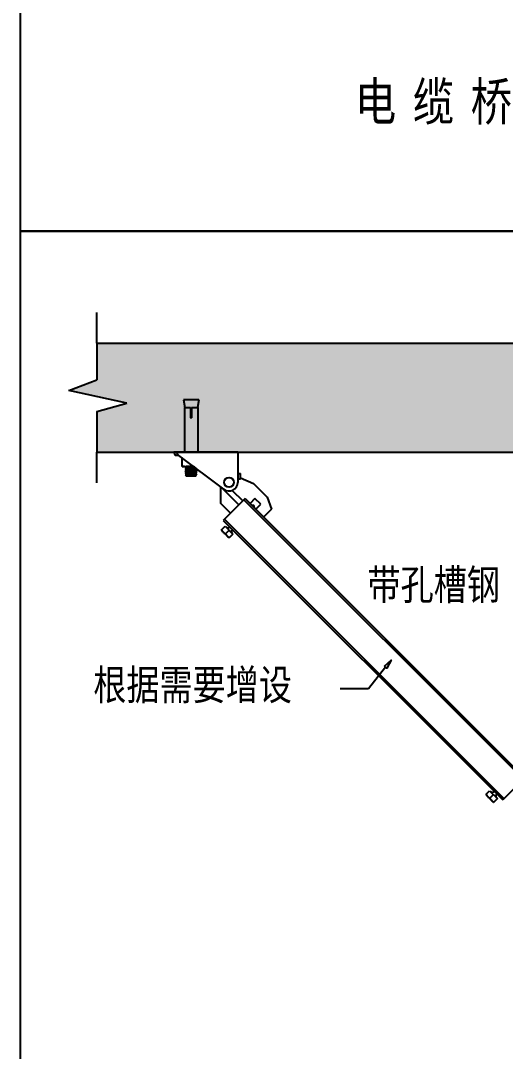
# Model space of a CAD drawing. Extents: x 185245 to 1992634, y -19957 to 755165.
# Drawn here: x 1873717 to 1876912, y 569271 to 576067 of the extents above; entities that cross this region are included whole.
import ezdxf

# ---------------------------------------------------------------- set-up
doc = ezdxf.new("R2010")
doc.units = 0
doc.header["$LTSCALE"] = 1000
doc.header["$MEASUREMENT"] = 0
for name, color, linetype in [('02___PRT_ALL_AXES', 7, 'Continuous'), ('03___PRT_ALL_CURVES', 7, 'Continuous'), ('11122', 7, 'Continuous'), ('TC', 4, 'Continuous')]:
    doc.layers.add(name, color=color, linetype=linetype)
doc.styles.add('_TEL_DIM', font='SIMPLEX', dxfattribs={"width": 0.8, "height": 3.5, "bigfont": 'HZTXT'})
doc.styles.get("Standard").update_dxf_attribs({"font": 'gbenor.shx', "bigfont": 'gbcbig.shx'})

msp = doc.modelspace()

# ---------------------------------------------------------------- hatches: boundary and pattern name
at = {"layer": '11122'}
h = msp.add_hatch(dxfattribs=at)
h.set_pattern_fill('AR-CONC', color=256, scale=50, style=0)
h.set_pattern_definition([(50, (1386512.4, 1213028.83), (358.63009, -31.37607), [37.5, -412.5]), (355, (1386512.4, 1213028.83), (-69.37567, 376.09607), [30, -330]), (100.4514, (1386542.3, 1213026.2), (289.25469, 344.71977), [31.8701, -350.57106]), (46.1842, (1386512.4, 1213128.83), (533.62052, -82.7595), [56.25, -618.75]), (96.6356, (1386556.9, 1213121.93), (467.33135, 487.05894), [47.80514, -525.8565]), (351.1842, (1386512.4, 1213128.83), (467.33097, 487.0593), [45, -495]), (21, (1386562.4, 1213103.83), (298.45353, -201.30945), [37.5, -412.5]), (326, (1386562.4, 1213103.83), (121.65767, 362.57502), [30, -330]), (71.4514, (1386587.28, 1213087.05), (420.11131, 161.26525), [31.8701, -350.57106]), (37.5, (1386512.41, 1213028.83), (6.079928, 166.446927), [0, -326, 0, -335, 0, -331.25]), (7.5, (1386512.41, 1213028.83), (131.53477, 197.205856), [0, -191, 0, -318.5, 0, -126.25]), (327.5, (1386400.91, 1213028.83), (266.911218, -11.277436), [0, -125, 0, -390, 0, -517.5]), (317.5, (1386350.9, 1213028.83), (291.593085, 50.05249), [0, -162.5, 0, -259, 0, -367.5])])
edge = h.paths.add_edge_path()
edge.add_line((1874418, 573544.3), (1874033.7, 573627.6))
edge.add_line((1874033.7, 573627.6), (1874218.8, 573699.2))
edge.add_line((1874218.8, 573491), (1874418, 573544.3))
edge.add_line((1874218.8, 573491), (1874218.8, 573221))
edge.add_line((1874218.8, 573940.1), (1874218.8, 573699.2))
edge.add_line((1874218.8, 573940.1), (1884879.7, 573940.1))
edge.add_line((1874218.8, 573221), (1884879.7, 573221))
edge.add_line((1878315.2, 573517), (1878274.6, 573517))
edge.add_line((1878220.9, 573567), (1878321, 573567))
edge.add_line((1878267.3, 573517), (1878226.7, 573517))
edge.add_line((1878267.3, 573485.1), (1878274.6, 573485.1))
edge.add_line((1878226.7, 573440.2), (1878226.6, 573440.2))
edge.add_line((1878274.6, 573448.7), (1878267.3, 573448.7))
edge.add_line((1878315.3, 573440.2), (1878315.2, 573440.2))
edge.add_line((1878220.9, 573567), (1878229.2, 573517))
edge.add_line((1878321, 573567), (1878312.7, 573517))
edge.add_line((1878315.3, 573448.7), (1878315.3, 573221))
edge.add_line((1878315.2, 573517), (1878315.2, 573448.7))
edge.add_line((1878274.6, 573517), (1878274.6, 573448.7))
edge.add_line((1878267.3, 573517), (1878267.3, 573448.7))
edge.add_line((1878226.7, 573517), (1878226.7, 573448.7))
edge.add_line((1878226.6, 573448.7), (1878226.6, 573221))
edge.add_line((1877737.6, 573567.3), (1877729.2, 573517.2))
edge.add_line((1877737.6, 573567.3), (1877637.3, 573567.3))
edge.add_line((1877691.1, 573517.2), (1877731.7, 573517.2))
edge.add_line((1877643.1, 573517.2), (1877683.8, 573517.2))
edge.add_line((1877691.1, 573485.3), (1877683.8, 573485.3))
edge.add_line((1877731.7, 573448.9), (1877731.9, 573448.9))
edge.add_line((1877683.8, 573448.9), (1877691.1, 573448.9))
edge.add_line((1877643, 573448.9), (1877643.1, 573448.9))
edge.add_line((1877637.3, 573567.3), (1877645.7, 573517.2))
edge.add_line((1877643, 573448.9), (1877643, 573221))
edge.add_line((1877643.1, 573517.2), (1877643.1, 573448.9))
edge.add_line((1877683.8, 573517.2), (1877683.8, 573448.9))
edge.add_line((1877691.1, 573517.2), (1877691.1, 573448.9))
edge.add_line((1877731.7, 573517.2), (1877731.7, 573448.9))
edge.add_line((1877731.9, 573448.9), (1877731.9, 573221))
edge.add_line((1877157.6, 573567.3), (1877165.9, 573517.2))
edge.add_line((1877157.6, 573567.3), (1877257.8, 573567.3))
edge.add_line((1877204, 573517.2), (1877163.4, 573517.2))
edge.add_line((1877252, 573517.2), (1877211.3, 573517.2))
edge.add_line((1877204, 573485.3), (1877211.3, 573485.3))
edge.add_line((1877163.4, 573448.9), (1877163.3, 573448.9))
edge.add_line((1877211.3, 573448.9), (1877204, 573448.9))
edge.add_line((1877252.1, 573448.9), (1877252, 573448.9))
edge.add_line((1877257.8, 573567.3), (1877249.5, 573517.2))
edge.add_line((1877252.1, 573448.9), (1877252.1, 573221))
edge.add_line((1877252, 573517.2), (1877252, 573448.9))
edge.add_line((1877211.3, 573517.2), (1877211.3, 573448.9))
edge.add_line((1877204, 573517.2), (1877204, 573448.9))
edge.add_line((1877163.4, 573517.2), (1877163.4, 573448.9))
edge.add_line((1877163.3, 573448.9), (1877163.3, 573221))
edge.add_line((1880836.2, 573517), (1880876.8, 573517))
edge.add_line((1880930.6, 573567), (1880830.4, 573567))
edge.add_line((1880884.1, 573517), (1880924.7, 573517))
edge.add_line((1880884.1, 573485.1), (1880876.8, 573485.1))
edge.add_line((1880924.7, 573440.2), (1880924.9, 573440.2))
edge.add_line((1880876.8, 573448.7), (1880884.1, 573448.7))
edge.add_line((1880836.1, 573440.2), (1880836.2, 573440.2))
edge.add_line((1880930.6, 573567), (1880922.2, 573517))
edge.add_line((1880830.4, 573567), (1880838.7, 573517))
edge.add_line((1880836.1, 573448.7), (1880836.1, 573221))
edge.add_line((1880836.2, 573517), (1880836.2, 573448.7))
edge.add_line((1880876.8, 573517), (1880876.8, 573448.7))
edge.add_line((1880884.1, 573517), (1880884.1, 573448.7))
edge.add_line((1880924.7, 573517), (1880924.7, 573448.7))
edge.add_line((1880924.9, 573448.7), (1880924.9, 573221))
edge.add_line((1881994.2, 573567.3), (1881985.8, 573517.2))
edge.add_line((1881994.2, 573567.3), (1881893.9, 573567.3))
edge.add_line((1881947.7, 573517.2), (1881988.3, 573517.2))
edge.add_line((1881899.8, 573517.2), (1881940.4, 573517.2))
edge.add_line((1881947.7, 573485.3), (1881940.4, 573485.3))
edge.add_line((1881988.3, 573448.9), (1881988.5, 573448.9))
edge.add_line((1881940.4, 573448.9), (1881947.7, 573448.9))
edge.add_line((1881899.6, 573448.9), (1881899.8, 573448.9))
edge.add_line((1881893.9, 573567.3), (1881902.3, 573517.2))
edge.add_line((1881899.6, 573448.9), (1881899.6, 573221))
edge.add_line((1881899.8, 573517.2), (1881899.8, 573448.9))
edge.add_line((1881940.4, 573517.2), (1881940.4, 573448.9))
edge.add_line((1881947.7, 573517.2), (1881947.7, 573448.9))
edge.add_line((1881988.3, 573517.2), (1881988.3, 573448.9))
edge.add_line((1881988.5, 573448.9), (1881988.5, 573221))
edge.add_line((1881414.2, 573567.3), (1881422.6, 573517.2))
edge.add_line((1881414.2, 573567.3), (1881514.5, 573567.3))
edge.add_line((1881460.7, 573517.2), (1881420, 573517.2))
edge.add_line((1881508.6, 573517.2), (1881468, 573517.2))
edge.add_line((1881460.7, 573485.3), (1881468, 573485.3))
edge.add_line((1881420, 573448.9), (1881419.9, 573448.9))
edge.add_line((1881468, 573448.9), (1881460.7, 573448.9))
edge.add_line((1881508.8, 573448.9), (1881508.6, 573448.9))
edge.add_line((1881514.5, 573567.3), (1881506.1, 573517.2))
edge.add_line((1881508.8, 573448.9), (1881508.8, 573221))
edge.add_line((1881508.6, 573517.2), (1881508.6, 573448.9))
edge.add_line((1881468, 573517.2), (1881468, 573448.9))
edge.add_line((1881460.7, 573517.2), (1881460.7, 573448.9))
edge.add_line((1881420, 573517.2), (1881420, 573448.9))
edge.add_line((1881419.9, 573448.9), (1881419.9, 573221))
edge.add_line((1885078.9, 573533.9), (1884694.6, 573617.3))
edge.add_line((1884694.6, 573617.3), (1884879.7, 573688.9))
edge.add_line((1884879.7, 573480.6), (1885078.9, 573533.9))
edge.add_line((1884879.7, 573480.6), (1884879.7, 573210.7))
edge.add_line((1884879.7, 573929.8), (1884879.7, 573688.9))
edge.add_line((1884260.9, 573566.8), (1884361, 573566.8))
edge.add_line((1884307.3, 573516.8), (1884266.8, 573516.8))
edge.add_line((1884355.2, 573516.8), (1884314.6, 573516.8))
edge.add_line((1884307.3, 573484.9), (1884314.6, 573484.9))
edge.add_line((1884260.9, 573566.8), (1884269.3, 573516.8))
edge.add_line((1884355.2, 573516.8), (1884355.2, 573448.5))
edge.add_line((1884314.6, 573516.8), (1884314.6, 573448.5))
edge.add_line((1884307.3, 573516.8), (1884307.3, 573448.5))
edge.add_line((1884266.8, 573516.8), (1884266.8, 573448.5))
edge.add_line((1884361, 573566.8), (1884352.7, 573516.8))
edge.add_line((1884266.8, 573448.5), (1884266.6, 573448.5))
edge.add_line((1884314.6, 573448.5), (1884307.3, 573448.5))
edge.add_line((1884355.3, 573448.5), (1884355.2, 573448.5))
edge.add_line((1884355.3, 573448.5), (1884355.3, 573221))
edge.add_line((1884266.6, 573448.5), (1884266.6, 573221))

# ---------------------------------------------------------------- linework, layer by layer
at = {"color": 0, "linetype": 'Continuous'}
for p, q in [((1874796.2, 573516.8), (1874796.2, 573448.5)), ((1874796.2, 573516.8), (1874836.8, 573516.8)), ((1874836.8, 573516.8), (1874836.8, 573448.5)), ((1874844.1, 573516.8), (1874844.1, 573448.5)), ((1874844.1, 573516.8), (1874884.7, 573516.8)), ((1874884.7, 573516.8), (1874884.7, 573448.5)), ((1874796.1, 573448.5), (1874796.1, 573221)), ((1874796.1, 573448.5), (1874796.2, 573448.5)), ((1874836.8, 573448.5), (1874844.1, 573448.5)), ((1874884.7, 573448.5), (1874884.8, 573448.5)), ((1874884.8, 573448.5), (1874884.8, 573221)), ((1874727.1, 573221), (1874734.6, 573200.5)), ((1875147.6, 573221), (1874727.1, 573221)), ((1874760.8, 573200.5), (1874734.6, 573200.5)), ((1874745.3, 573221), (1874753.1, 573200.5)), ((1875147.6, 573221), (1875147.6, 573023.1)), ((1874804.1, 573124.6), (1874808, 573126.9)), ((1874804.1, 573124.5), (1874804.1, 573124.6)), ((1874804.1, 573124.5), (1874804.1, 573122.7)), ((1874804.1, 573122.7), (1874804.1, 573122.7)), ((1874808, 573120.4), (1874804.1, 573122.7)), ((1874804.1, 573117.3), (1874808, 573119.6)), ((1874804.1, 573117.3), (1874804.1, 573115.4)), ((1874804.1, 573117.3), (1874804.1, 573117.3)), ((1874804.1, 573117.3), (1874804.1, 573117.3)), ((1874804.1, 573115.4), (1874804.1, 573115.4)), ((1874808, 573113.1), (1874804.1, 573115.4)), ((1874804.1, 573110.1), (1874808, 573112.3)), ((1874804.1, 573110), (1874804.1, 573110.1)), ((1874804.1, 573110), (1874804.1, 573108.2)), ((1874804.1, 573110), (1874804.1, 573110)), ((1874804.1, 573108.1), (1874804.1, 573108.2)), ((1874808, 573105.9), (1874804.1, 573108.1)), ((1874804.1, 573102.8), (1874808, 573105)), ((1874804.1, 573102.7), (1874804.1, 573102.8)), ((1874804.1, 573102.7), (1874804.1, 573100.9)), ((1874804.1, 573102.7), (1874804.1, 573102.7)), ((1874804.1, 573100.8), (1874804.1, 573100.9)), ((1874808, 573098.6), (1874804.1, 573100.8)), ((1874804.1, 573095.5), (1874808, 573097.7)), ((1874804.1, 573095.4), (1874804.1, 573095.5)), ((1874804.1, 573095.4), (1874804.1, 573093.6)), ((1874804.1, 573095.4), (1874804.1, 573095.4)), ((1874804.1, 573093.5), (1874804.1, 573093.6)), ((1874808, 573091.3), (1874804.1, 573093.5)), ((1874804.1, 573088.2), (1874808, 573090.5)), ((1874804.1, 573088.1), (1874804.1, 573088.2)), ((1874804.1, 573088.1), (1874804.1, 573086.3)), ((1874804.1, 573088.1), (1874804.1, 573088.1)), ((1874804.1, 573086.3), (1874804.1, 573086.3)), ((1874808, 573084), (1874804.1, 573086.3)), ((1874804.1, 573080.9), (1874808, 573083.2)), ((1874804.1, 573080.9), (1874804.1, 573079)), ((1874804.1, 573080.9), (1874804.1, 573080.9)), ((1874804.1, 573080.9), (1874804.1, 573080.9)), ((1874804.1, 573079), (1874804.1, 573079)), ((1874808, 573076.7), (1874804.1, 573079)), ((1874804.1, 573073.7), (1874808, 573075.9)), ((1874804.1, 573073.6), (1874804.1, 573073.7)), ((1874804.1, 573071.8), (1874804.1, 573071.7)), ((1874808, 573069.5), (1874804.1, 573071.7)), ((1874808.6, 573066.3), (1874806.9, 573068)), ((1874807, 573068), (1874806.9, 573068)), ((1874807, 573068), (1874808, 573068.6)), ((1874808.1, 573127.7), (1874807.9, 573127.7)), ((1874808, 573126.8), (1874808, 573127.7)), ((1874808, 573119.5), (1874808, 573120.5)), ((1874808.1, 573120.4), (1874808, 573120.4)), ((1874808, 573112.3), (1874808, 573113.2)), ((1874808.1, 573113.1), (1874808, 573113.1)), ((1874808.1, 573105.8), (1874808, 573105.9)), ((1874808, 573105), (1874808, 573105.9)), ((1874808.1, 573098.5), (1874808, 573098.6)), ((1874808, 573097.7), (1874808, 573098.6)), ((1874808.1, 573091.3), (1874808, 573091.3)), ((1874808, 573090.4), (1874808, 573091.3)), ((1874808, 573083.1), (1874808, 573084.1)), ((1874808.1, 573084), (1874808, 573084)), ((1874808.1, 573076.7), (1874808, 573076.7)), ((1874808, 573075.9), (1874808, 573076.7)), ((1874808.1, 573069.4), (1874808, 573069.5)), ((1874808, 573068.6), (1874808, 573069.5)), ((1874808.1, 573120.4), (1874808.1, 573120.4)), ((1874808.2, 573113.1), (1874808.1, 573113.1)), ((1874808.2, 573083.9), (1874808.1, 573084)), ((1874808.1, 573076.7), (1874808.1, 573076.7)), ((1874808.6, 573066.3), (1874872.3, 573066.3)), ((1874814.7, 573070.9), (1874866.2, 573070.9)), ((1874836.1, 573066.9), (1874860.1, 573066.9)), ((1874857.6, 573127.6), (1874854.4, 573127.7)), ((1874872.3, 573066.3), (1874876.3, 573070.3)), ((1874872.9, 573108.7), (1874872.8, 573108.7)), ((1874872.9, 573101.4), (1874872.8, 573101.5)), ((1874872.9, 573086.9), (1874872.8, 573086.9)), ((1874872.9, 573079.6), (1874872.8, 573079.6)), ((1874876.8, 573111.7), (1874872.9, 573109.5)), ((1874872.9, 573109.5), (1874872.9, 573108.6)), ((1874872.9, 573108.7), (1874872.9, 573108.7)), ((1874872.9, 573108.7), (1874876.8, 573106.4)), ((1874876.8, 573104.5), (1874872.9, 573102.2)), ((1874872.9, 573102.3), (1874872.9, 573101.3)), ((1874872.9, 573101.4), (1874872.9, 573101.4)), ((1874872.9, 573101.4), (1874876.8, 573099.1)), ((1874876.8, 573097.2), (1874872.9, 573094.9)), ((1874872.9, 573095), (1874872.9, 573094.1)), ((1874872.9, 573094.1), (1874872.9, 573094.1)), ((1874872.9, 573094.1), (1874876.8, 573091.9)), ((1874876.8, 573089.9), (1874872.9, 573087.7)), ((1874872.9, 573087.7), (1874872.9, 573086.8)), ((1874872.9, 573086.9), (1874872.9, 573086.8)), ((1874872.9, 573086.8), (1874876.8, 573084.6)), ((1874876.8, 573082.6), (1874872.9, 573080.4)), ((1874872.9, 573080.4), (1874872.9, 573079.5)), ((1874872.9, 573079.6), (1874872.9, 573079.5)), ((1874872.9, 573079.5), (1874876.8, 573077.3)), ((1874876.8, 573075.3), (1874872.9, 573073.1)), ((1874872.9, 573073.1), (1874872.9, 573072.2)), ((1874872.9, 573072.3), (1874872.9, 573072.3)), ((1874872.9, 573072.3), (1874876.3, 573070.3)), ((1874876.3, 573070.3), (1874876.3, 573070.3)), ((1874876.8, 573111.7), (1874876.9, 573111.8)), ((1874876.9, 573106.3), (1874876.8, 573106.4)), ((1874876.8, 573104.5), (1874876.9, 573104.5)), ((1874876.9, 573099.1), (1874876.8, 573099.1)), ((1874876.8, 573097.2), (1874876.9, 573097.2)), ((1874876.9, 573091.8), (1874876.8, 573091.9)), ((1874876.8, 573089.9), (1874876.9, 573090)), ((1874876.9, 573084.5), (1874876.8, 573084.6)), ((1874876.8, 573082.6), (1874876.9, 573082.7)), ((1874876.9, 573077.2), (1874876.8, 573077.3)), ((1874876.8, 573075.3), (1874876.9, 573075.4)), ((1874876.9, 573113.1), (1874876.9, 573111.8)), ((1874876.9, 573111.8), (1874876.9, 573111.8)), ((1874876.9, 573106.3), (1874876.9, 573104.5)), ((1874876.9, 573104.5), (1874876.9, 573104.5)), ((1874876.9, 573099.1), (1874876.9, 573097.2)), ((1874876.9, 573097.2), (1874876.9, 573097.3)), ((1874876.9, 573091.8), (1874876.9, 573090)), ((1874876.9, 573090), (1874876.9, 573090)), ((1874876.9, 573084.5), (1874876.9, 573082.7)), ((1874876.9, 573082.7), (1874876.9, 573082.7)), ((1874876.9, 573077.2), (1874876.9, 573075.4)), ((1874876.9, 573075.4), (1874876.9, 573075.4)), ((1875147.6, 573082.2), (1875165.4, 573082.2)), ((1875165.4, 573046.3), (1875165.4, 573082.2)), ((1875147.6, 573046.3), (1875165.4, 573046.3)), ((1875165.4, 573053), (1875251.9, 573016.3))]:
    msp.add_line(p, q, dxfattribs=at)
at = {"color": 7, "linetype": 'Continuous'}
for p, q in [((1875056.5, 572977.7), (1874760.8, 573200.5)), ((1875251.9, 573016.3), (1875342, 572926.2)), ((1875036.1, 572884.6), (1875036.1, 572993)), ((1875048.9, 572981.3), (1875155.2, 572875)), ((1875110.8, 572970.2), (1875180.6, 572900.4)), ((1875100.5, 572820.3), (1875036.1, 572884.6)), ((1875197, 572916.8), (1875052.2, 572772)), ((1875188.9, 572908.8), (1877032.2, 571065.5)), ((1875197, 572916.8), (1877043.2, 571070.6)), ((1875261.3, 572916.8), (1875229.2, 572884.6)), ((1875299.9, 572878.2), (1875261.3, 572916.8)), ((1875267.8, 572846), (1875299.9, 572878.2)), ((1875342, 572926.2), (1875370.7, 572846)), ((1875370.7, 572846), (1875319.2, 572794.6)), ((1875052.2, 572772), (1876895.5, 570928.7)), ((1875060.2, 572780.1), (1876903.5, 570936.8)), ((1875065.1, 572733.4), (1875116.5, 572681.9)), ((1877040.3, 571073.5), (1876895.5, 570928.7)), ((1876808.4, 570990.1), (1876859.8, 570938.6))]:
    msp.add_line(p, q, dxfattribs=at)
at = {"color": 0}
for points in [[(1874218.8, 573940.1), (1874218.8, 574142.4)], [(1874218.8, 573940.1), (1874218.8, 573699.2)], [(1874033.7, 573627.6), (1874218.8, 573699.2)], [(1874418, 573544.3), (1874033.7, 573627.6)], [(1874218.8, 573491), (1874418, 573544.3)], [(1874218.8, 573491), (1874218.8, 573221)], [(1874218.8, 573020.8), (1874218.8, 573221)]]:
    msp.add_lwpolyline(points, dxfattribs=at)
at = {"color": 7, "linetype": 'Continuous'}
msp.add_arc((1875090.7, 573023.1), 56.9, 232.9893, 0, dxfattribs=at)
at = {"color": 0, "linetype": 'Continuous'}
msp.add_arc((1875090.7, 573023.1), 59.2, 217.75213, 225.00124, dxfattribs=at)
for points, knots in [([(1874865.3, 573121.9), (1874862.4, 573122), (1874856.2, 573122.2), (1874846.4, 573122.5), (1874836.2, 573122.9), (1874827.8, 573123.1), (1874821.4, 573123.4), (1874817.2, 573123.5), (1874813.4, 573123.7), (1874810.2, 573123.9), (1874807.7, 573124), (1874806, 573124.2), (1874805, 573124.3), (1874804.5, 573124.4), (1874804.2, 573124.4), (1874804.1, 573124.5), (1874804.1, 573124.5)], [0, 0, 0, 0, 0.141322, 0.304623, 0.476266, 0.641936, 0.718164, 0.787819, 0.849445, 0.901754, 0.943654, 0.974283, 0.985176, 0.993055, 0.997923, 1, 1, 1, 1]), ([(1874867.9, 573119.9), (1874865.2, 573120.1), (1874859.2, 573120.3), (1874849.6, 573120.6), (1874839.2, 573120.9), (1874829, 573121.3), (1874820.9, 573121.6), (1874815.2, 573121.8), (1874811.6, 573122), (1874808.7, 573122.1), (1874806.5, 573122.3), (1874805.1, 573122.5), (1874804.3, 573122.5), (1874804.1, 573122.7)], [0, 0, 0, 0, 0.128161, 0.282558, 0.449765, 0.615242, 0.764597, 0.829085, 0.884847, 0.930673, 0.965573, 0.988812, 1, 1, 1, 1]), ([(1874875.9, 573113.9), (1874874.1, 573114.1), (1874869.3, 573114.4), (1874860.5, 573114.8), (1874849.1, 573115.2), (1874838.6, 573115.5), (1874830, 573115.8), (1874824, 573116), (1874818.5, 573116.2), (1874813.7, 573116.4), (1874810.3, 573116.6), (1874808, 573116.7), (1874806.6, 573116.8), (1874805.6, 573116.9), (1874804.8, 573117), (1874804.4, 573117.1), (1874804.1, 573117.2), (1874804.1, 573117.3)], [0, 0, 0, 0, 0.073815, 0.201898, 0.367708, 0.549733, 0.639457, 0.724387, 0.801743, 0.868996, 0.923959, 0.946257, 0.96485, 0.979587, 0.990367, 0.997127, 1, 1, 1, 1]), ([(1874876.9, 573111.8), (1874876.8, 573111.9), (1874876.5, 573112), (1874876, 573112.1), (1874875.2, 573112.2), (1874874, 573112.3), (1874872.5, 573112.4), (1874869.9, 573112.5), (1874866.1, 573112.7), (1874860.8, 573112.9), (1874854.7, 573113.2), (1874848.2, 573113.4), (1874841.3, 573113.6), (1874834.4, 573113.8), (1874827.7, 573114), (1874821.6, 573114.3), (1874816.1, 573114.5), (1874811.5, 573114.7), (1874808.3, 573114.9), (1874806.3, 573115), (1874805.3, 573115.1), (1874804.6, 573115.2), (1874804.2, 573115.3), (1874804.1, 573115.4)], [0, 0, 0, 0, 0.003126, 0.010599, 0.022538, 0.038861, 0.059436, 0.084071, 0.144605, 0.218244, 0.302282, 0.393624, 0.488903, 0.58461, 0.677217, 0.763313, 0.839726, 0.903646, 0.952726, 0.971121, 0.98519, 0.994822, 1, 1, 1, 1]), ([(1874876.8, 573106.4), (1874876.7, 573106.5), (1874876.3, 573106.5), (1874875.6, 573106.7), (1874874.6, 573106.8), (1874872.7, 573106.9), (1874869.5, 573107.1), (1874864.9, 573107.3), (1874859.4, 573107.5), (1874853.2, 573107.8), (1874846.5, 573108), (1874839.6, 573108.2), (1874832.8, 573108.4), (1874826.2, 573108.6), (1874820.2, 573108.8), (1874814.9, 573109.1), (1874811, 573109.3), (1874808.4, 573109.4), (1874806.9, 573109.5), (1874805.8, 573109.6), (1874804.9, 573109.7), (1874804.4, 573109.8), (1874804.1, 573109.9), (1874804.1, 573110)], [0, 0, 0, 0, 0.005178, 0.014811, 0.028881, 0.047278, 0.096363, 0.160283, 0.236695, 0.322794, 0.415405, 0.51111, 0.606386, 0.697723, 0.78176, 0.855398, 0.915929, 0.940564, 0.961139, 0.977461, 0.9894, 0.996873, 1, 1, 1, 1]), ([(1874876.9, 573104.5), (1874876.8, 573104.6), (1874876.5, 573104.7), (1874876, 573104.8), (1874875.2, 573104.9), (1874874, 573105), (1874872.5, 573105.1), (1874869.9, 573105.3), (1874866.1, 573105.5), (1874860.8, 573105.7), (1874854.7, 573105.9), (1874848.2, 573106.1), (1874841.3, 573106.3), (1874834.4, 573106.5), (1874827.7, 573106.8), (1874821.6, 573107), (1874816.1, 573107.2), (1874811.5, 573107.4), (1874808.3, 573107.6), (1874806.3, 573107.8), (1874805.3, 573107.9), (1874804.6, 573108), (1874804.2, 573108), (1874804.1, 573108.1)], [0, 0, 0, 0, 0.003126, 0.010599, 0.022538, 0.038861, 0.059436, 0.084071, 0.144605, 0.218244, 0.302282, 0.393624, 0.488903, 0.58461, 0.677217, 0.763313, 0.839726, 0.903646, 0.952726, 0.971121, 0.98519, 0.994822, 1, 1, 1, 1]), ([(1874876.8, 573099.1), (1874876.7, 573099.2), (1874876.3, 573099.3), (1874875.6, 573099.4), (1874874.6, 573099.5), (1874872.7, 573099.6), (1874869.5, 573099.8), (1874864.9, 573100), (1874859.4, 573100.3), (1874853.2, 573100.5), (1874846.5, 573100.7), (1874839.6, 573100.9), (1874832.8, 573101.1), (1874826.2, 573101.4), (1874820.2, 573101.6), (1874814.9, 573101.8), (1874811, 573102), (1874808.4, 573102.1), (1874806.9, 573102.2), (1874805.8, 573102.3), (1874804.9, 573102.4), (1874804.4, 573102.6), (1874804.1, 573102.6), (1874804.1, 573102.7)], [0, 0, 0, 0, 0.005177, 0.014809, 0.028877, 0.047271, 0.096349, 0.160265, 0.236676, 0.322771, 0.415375, 0.511078, 0.606358, 0.697705, 0.781748, 0.855387, 0.915922, 0.94056, 0.961137, 0.977461, 0.989401, 0.996874, 1, 1, 1, 1]), ([(1874831, 573099.4), (1874827.6, 573099.5), (1874822.6, 573099.7), (1874816.3, 573099.9), (1874812.4, 573100.1), (1874809.2, 573100.3), (1874806.8, 573100.4), (1874805.2, 573100.6), (1874804.3, 573100.7), (1874804.1, 573100.8)], [0, 0, 0, 0, 0.385057, 0.552883, 0.698628, 0.818729, 0.910275, 0.971094, 1, 1, 1, 1]), ([(1874831, 573093.9), (1874829.2, 573094), (1874825.6, 573094.1), (1874820.5, 573094.3), (1874815.9, 573094.5), (1874811.9, 573094.6), (1874809.1, 573094.8), (1874807.2, 573094.9), (1874806.1, 573095), (1874805.3, 573095.1), (1874804.7, 573095.2), (1874804.3, 573095.3), (1874804.1, 573095.4), (1874804.1, 573095.4)], [0, 0, 0, 0, 0.205786, 0.397024, 0.568602, 0.716064, 0.835524, 0.883754, 0.923882, 0.95566, 0.978916, 0.993574, 1, 1, 1, 1]), ([(1874876.9, 573090), (1874876.8, 573090.1), (1874876.5, 573090.1), (1874876, 573090.2), (1874875.2, 573090.3), (1874874, 573090.4), (1874872.5, 573090.5), (1874869.9, 573090.7), (1874866.1, 573090.9), (1874860.8, 573091.1), (1874854.7, 573091.3), (1874848.2, 573091.5), (1874841.3, 573091.8), (1874834.4, 573092), (1874827.7, 573092.2), (1874821.6, 573092.4), (1874816.1, 573092.6), (1874811.5, 573092.8), (1874808.3, 573093), (1874806.3, 573093.2), (1874805.3, 573093.3), (1874804.6, 573093.4), (1874804.2, 573093.5), (1874804.1, 573093.5)], [0, 0, 0, 0, 0.003126, 0.010599, 0.022538, 0.038861, 0.059436, 0.084071, 0.144605, 0.218244, 0.302282, 0.393624, 0.488903, 0.58461, 0.677217, 0.763313, 0.839726, 0.903646, 0.952726, 0.971121, 0.98519, 0.994822, 1, 1, 1, 1]), ([(1874876.8, 573084.6), (1874876.7, 573084.6), (1874876.3, 573084.7), (1874875.6, 573084.8), (1874874.6, 573084.9), (1874872.7, 573085.1), (1874869.5, 573085.3), (1874864.9, 573085.5), (1874859.4, 573085.7), (1874853.2, 573085.9), (1874846.5, 573086.1), (1874839.6, 573086.4), (1874832.8, 573086.6), (1874826.2, 573086.8), (1874820.2, 573087), (1874814.9, 573087.2), (1874811, 573087.4), (1874808.4, 573087.6), (1874806.9, 573087.7), (1874805.8, 573087.8), (1874804.9, 573087.9), (1874804.4, 573088), (1874804.1, 573088.1), (1874804.1, 573088.1)], [0, 0, 0, 0, 0.005177, 0.014809, 0.028877, 0.047271, 0.096349, 0.160265, 0.236675, 0.322771, 0.415375, 0.511077, 0.606357, 0.697705, 0.781748, 0.855387, 0.915922, 0.94056, 0.961137, 0.977461, 0.989401, 0.996874, 1, 1, 1, 1]), ([(1874876.9, 573082.7), (1874876.8, 573082.8), (1874876.5, 573082.8), (1874876, 573082.9), (1874875.2, 573083), (1874874, 573083.2), (1874872.5, 573083.3), (1874869.9, 573083.4), (1874866.1, 573083.6), (1874860.8, 573083.8), (1874854.7, 573084), (1874848.2, 573084.3), (1874841.3, 573084.5), (1874834.4, 573084.7), (1874827.7, 573084.9), (1874821.6, 573085.1), (1874816.1, 573085.4), (1874811.5, 573085.6), (1874808.3, 573085.8), (1874806.3, 573085.9), (1874805.3, 573086), (1874804.6, 573086.1), (1874804.2, 573086.2), (1874804.1, 573086.3)], [0, 0, 0, 0, 0.003126, 0.010599, 0.022538, 0.038861, 0.059436, 0.084071, 0.144605, 0.218244, 0.302282, 0.393624, 0.488903, 0.58461, 0.677217, 0.763313, 0.839726, 0.903646, 0.952726, 0.971121, 0.98519, 0.994822, 1, 1, 1, 1]), ([(1874876.8, 573077.3), (1874876.7, 573077.4), (1874876.3, 573077.4), (1874875.6, 573077.5), (1874874.6, 573077.6), (1874872.7, 573077.8), (1874869.5, 573078), (1874864.9, 573078.2), (1874859.4, 573078.4), (1874853.2, 573078.6), (1874846.5, 573078.9), (1874839.6, 573079.1), (1874832.8, 573079.3), (1874826.2, 573079.5), (1874820.2, 573079.7), (1874814.9, 573079.9), (1874811, 573080.1), (1874808.4, 573080.3), (1874806.9, 573080.4), (1874805.8, 573080.5), (1874804.9, 573080.6), (1874804.4, 573080.7), (1874804.1, 573080.8), (1874804.1, 573080.9)], [0, 0, 0, 0, 0.005178, 0.014811, 0.028881, 0.047278, 0.096362, 0.160282, 0.236694, 0.322794, 0.415406, 0.511111, 0.606386, 0.697724, 0.781761, 0.855399, 0.91593, 0.940565, 0.961139, 0.977461, 0.9894, 0.996873, 1, 1, 1, 1]), ([(1874876.9, 573075.4), (1874876.8, 573075.5), (1874876.5, 573075.6), (1874876, 573075.7), (1874875.2, 573075.8), (1874874, 573075.9), (1874872.5, 573076), (1874869.9, 573076.1), (1874866.1, 573076.3), (1874860.8, 573076.5), (1874854.7, 573076.8), (1874848.2, 573077), (1874841.3, 573077.2), (1874834.4, 573077.4), (1874827.7, 573077.6), (1874821.6, 573077.9), (1874816.1, 573078.1), (1874811.5, 573078.3), (1874808.3, 573078.5), (1874806.3, 573078.6), (1874805.3, 573078.7), (1874804.6, 573078.8), (1874804.2, 573078.9), (1874804.1, 573079)], [0, 0, 0, 0, 0.003126, 0.010599, 0.022538, 0.038861, 0.059436, 0.084071, 0.144605, 0.218244, 0.302282, 0.393624, 0.488903, 0.58461, 0.677217, 0.763313, 0.839726, 0.903646, 0.952726, 0.971121, 0.98519, 0.994822, 1, 1, 1, 1]), ([(1874866.2, 573070.9), (1874863.3, 573071), (1874857.1, 573071.2), (1874847.3, 573071.6), (1874837, 573071.9), (1874828.4, 573072.2), (1874821.9, 573072.4), (1874817.5, 573072.6), (1874813.7, 573072.7), (1874810.4, 573072.9), (1874807.8, 573073.1), (1874806, 573073.2), (1874805, 573073.3), (1874804.5, 573073.4), (1874804.2, 573073.5), (1874804.1, 573073.5), (1874804.1, 573073.6)], [0, 0, 0, 0, 0.137997, 0.299679, 0.47117, 0.637715, 0.714605, 0.784992, 0.847356, 0.900349, 0.942837, 0.973918, 0.984971, 0.992969, 0.997906, 1, 1, 1, 1]), ([(1874804.1, 573071.7), (1874804.2, 573071.6), (1874804.5, 573071.6), (1874805.2, 573071.5), (1874806.1, 573071.4), (1874807.9, 573071.2), (1874810.8, 573071), (1874813.3, 573070.9), (1874814.7, 573070.9)], [0, 0, 0, 0, 0.032891, 0.093222, 0.18095, 0.295435, 0.60103, 1, 1, 1, 1]), ([(1874806.9, 573068), (1874807, 573067.9), (1874807.2, 573067.9), (1874807.7, 573067.8), (1874808.4, 573067.8), (1874809.4, 573067.7), (1874810.6, 573067.6), (1874812.6, 573067.5), (1874815.8, 573067.4), (1874820.1, 573067.3), (1874825, 573067.2), (1874830.4, 573067), (1874834.2, 573067), (1874836.1, 573066.9)], [0, 0, 0, 0, 0.007066, 0.022851, 0.047406, 0.080577, 0.122131, 0.171766, 0.29368, 0.442549, 0.613647, 0.801528, 1, 1, 1, 1]), ([(1874862.2, 573124.2), (1874859.6, 573124.3), (1874854.1, 573124.5), (1874845.4, 573124.8), (1874836.4, 573125.1), (1874828.9, 573125.4), (1874823.3, 573125.6), (1874819.5, 573125.8), (1874816.2, 573126), (1874813.4, 573126.1), (1874811.2, 573126.3), (1874809.7, 573126.4), (1874808.8, 573126.6), (1874808.4, 573126.6), (1874808.1, 573126.7), (1874808, 573126.8), (1874808, 573126.8)], [0, 0, 0, 0, 0.142688, 0.306603, 0.478257, 0.643515, 0.719446, 0.78878, 0.850087, 0.902108, 0.943767, 0.974229, 0.985073, 0.992932, 0.997817, 1, 1, 1, 1]), ([(1874872.6, 573116.1), (1874872.1, 573116.2), (1874870.7, 573116.3), (1874868.2, 573116.5), (1874864.8, 573116.7), (1874858.6, 573117.1), (1874849.6, 573117.4), (1874840, 573117.7), (1874832.2, 573118), (1874826.5, 573118.2), (1874821.4, 573118.4), (1874816.9, 573118.7), (1874813.7, 573118.8), (1874811.6, 573119), (1874810.3, 573119.1), (1874809.4, 573119.2), (1874808.6, 573119.3), (1874808.3, 573119.4), (1874808, 573119.5), (1874808, 573119.5)], [0, 0, 0, 0, 0.022796, 0.061997, 0.116305, 0.183849, 0.348888, 0.534354, 0.626759, 0.714641, 0.794938, 0.86486, 0.921979, 0.945104, 0.964325, 0.97949, 0.990477, 0.997241, 1, 1, 1, 1]), ([(1874872.8, 573108.7), (1874872.5, 573108.9), (1874871.3, 573109), (1874869.2, 573109.2), (1874865.9, 573109.4), (1874861.7, 573109.6), (1874856.8, 573109.8), (1874851.2, 573110.1), (1874845.3, 573110.3), (1874839.2, 573110.5), (1874833.1, 573110.7), (1874827.3, 573110.9), (1874822, 573111.1), (1874817.3, 573111.4), (1874814, 573111.5), (1874811.7, 573111.7), (1874810.4, 573111.8), (1874809.4, 573111.9), (1874808.7, 573112), (1874808.3, 573112.1), (1874808, 573112.2), (1874808, 573112.3)], [0, 0, 0, 0, 0.017078, 0.05154, 0.102255, 0.167406, 0.244629, 0.331116, 0.423717, 0.519059, 0.613667, 0.704094, 0.787045, 0.8595, 0.918826, 0.942874, 0.962879, 0.978668, 0.990109, 0.997152, 1, 1, 1, 1]), ([(1874872.8, 573101.5), (1874872.4, 573101.6), (1874871.2, 573101.7), (1874869, 573101.9), (1874865.7, 573102.1), (1874861.5, 573102.4), (1874856.5, 573102.6), (1874851, 573102.8), (1874845, 573103), (1874838.9, 573103.2), (1874832.9, 573103.4), (1874827.1, 573103.7), (1874821.9, 573103.9), (1874817.3, 573104.1), (1874813.9, 573104.3), (1874811.7, 573104.4), (1874810.4, 573104.5), (1874809.4, 573104.6), (1874808.7, 573104.7), (1874808.3, 573104.8), (1874808, 573104.9), (1874808, 573105)], [0, 0, 0, 0, 0.018292, 0.053767, 0.105252, 0.170919, 0.248407, 0.334924, 0.427348, 0.522343, 0.61648, 0.70636, 0.788741, 0.860653, 0.919505, 0.943352, 0.963192, 0.978843, 0.99019, 0.997168, 1, 1, 1, 1]), ([(1874832.1, 573096.2), (1874830.4, 573096.2), (1874827.2, 573096.4), (1874822.6, 573096.6), (1874818.5, 573096.7), (1874814.9, 573096.9), (1874812.1, 573097.1), (1874810.2, 573097.3), (1874809, 573097.4), (1874808.5, 573097.5), (1874808.2, 573097.6), (1874808, 573097.7), (1874808, 573097.7)], [0, 0, 0, 0, 0.206919, 0.39913, 0.571332, 0.719058, 0.838342, 0.926054, 0.957353, 0.980013, 0.994032, 1, 1, 1, 1]), ([(1874872.8, 573086.9), (1874872.5, 573087), (1874871.3, 573087.1), (1874869.1, 573087.4), (1874865.9, 573087.6), (1874861.7, 573087.8), (1874856.7, 573088), (1874851.2, 573088.2), (1874845.3, 573088.4), (1874839.1, 573088.7), (1874833.1, 573088.9), (1874827.3, 573089.1), (1874822, 573089.3), (1874817.3, 573089.5), (1874814, 573089.7), (1874811.7, 573089.9), (1874810.4, 573090), (1874809.4, 573090.1), (1874808.7, 573090.2), (1874808.3, 573090.3), (1874808, 573090.4), (1874808, 573090.4)], [0, 0, 0, 0, 0.017226, 0.051811, 0.102621, 0.167835, 0.245091, 0.331582, 0.424161, 0.519461, 0.614011, 0.704371, 0.787253, 0.859642, 0.918909, 0.942933, 0.962918, 0.97869, 0.990119, 0.997154, 1, 1, 1, 1]), ([(1874872.8, 573079.6), (1874872.4, 573079.8), (1874871.2, 573079.9), (1874868.9, 573080.1), (1874865.6, 573080.3), (1874861.4, 573080.5), (1874856.4, 573080.7), (1874850.9, 573080.9), (1874845, 573081.2), (1874838.9, 573081.4), (1874832.9, 573081.6), (1874827.1, 573081.8), (1874821.8, 573082), (1874817.2, 573082.2), (1874813.9, 573082.4), (1874811.7, 573082.6), (1874810.4, 573082.7), (1874809.4, 573082.8), (1874808.7, 573082.9), (1874808.3, 573083), (1874808, 573083.1), (1874808, 573083.1)], [0, 0, 0, 0, 0.018599, 0.054329, 0.106009, 0.171805, 0.249359, 0.335883, 0.428262, 0.523169, 0.617187, 0.70693, 0.789168, 0.860942, 0.919675, 0.943473, 0.96327, 0.978887, 0.99021, 0.997173, 1, 1, 1, 1]), ([(1874872.7, 573072.4), (1874872.2, 573072.5), (1874871, 573072.6), (1874868.6, 573072.8), (1874865.2, 573073), (1874860.9, 573073.3), (1874855.9, 573073.5), (1874848.4, 573073.8), (1874840.5, 573074), (1874832.5, 573074.3), (1874826.8, 573074.5), (1874821.6, 573074.8), (1874817.1, 573075), (1874813.8, 573075.2), (1874811.6, 573075.3), (1874810.4, 573075.4), (1874809.4, 573075.5), (1874808.6, 573075.6), (1874808.3, 573075.7), (1874808, 573075.8), (1874808, 573075.9)], [0, 0, 0, 0, 0.020754, 0.058272, 0.111307, 0.178007, 0.25602, 0.342587, 0.528939, 0.622127, 0.710911, 0.792148, 0.862966, 0.920865, 0.944317, 0.963814, 0.9792, 0.990347, 0.99721, 1, 1, 1, 1]), ([(1874836.1, 573066.9), (1874834.2, 573067), (1874830.6, 573067.1), (1874825.3, 573067.3), (1874820.5, 573067.5), (1874816.3, 573067.7), (1874813.3, 573067.9), (1874811.3, 573068.1), (1874810.2, 573068.2), (1874809.3, 573068.3), (1874808.6, 573068.4), (1874808.2, 573068.4), (1874808, 573068.5), (1874808, 573068.6)], [0, 0, 0, 0, 0.201277, 0.391183, 0.563558, 0.712914, 0.83445, 0.883545, 0.924309, 0.956447, 0.979727, 0.994076, 1, 1, 1, 1]), ([(1874808.4, 573127.5), (1874808.4, 573127.6), (1874808.3, 573127.6), (1874808.1, 573127.6), (1874808.1, 573127.7)], [0, 0, 0, 0, 0.326384, 1, 1, 1, 1]), ([(1874871.6, 573117.1), (1874870, 573117.4), (1874865.7, 573117.6), (1874857.9, 573118), (1874848.1, 573118.4), (1874837.4, 573118.7), (1874828.5, 573119.1), (1874821.9, 573119.3), (1874817.6, 573119.5), (1874814.1, 573119.7), (1874811.3, 573119.9), (1874809.4, 573120.1), (1874808.4, 573120.2), (1874808.1, 573120.4)], [0, 0, 0, 0, 0.077845, 0.204483, 0.364985, 0.540358, 0.70984, 0.786006, 0.853367, 0.909918, 0.953983, 0.984276, 1, 1, 1, 1]), ([(1874808.5, 573105.7), (1874808.4, 573105.7), (1874808.3, 573105.7), (1874808.2, 573105.8), (1874808.1, 573105.8)], [0, 0, 0, 0, 0.332014, 1, 1, 1, 1]), ([(1874832.1, 573097.1), (1874829, 573097.2), (1874824.6, 573097.4), (1874819, 573097.6), (1874815.5, 573097.8), (1874812.7, 573098), (1874810.5, 573098.1), (1874809, 573098.3), (1874808.3, 573098.4), (1874808.1, 573098.5)], [0, 0, 0, 0, 0.383271, 0.550494, 0.695962, 0.816125, 0.908113, 0.969792, 1, 1, 1, 1]), ([(1874808.2, 573091.2), (1874808.2, 573091.2), (1874808.1, 573091.2), (1874808.1, 573091.3), (1874808.1, 573091.3)], [0, 0, 0, 0, 0.561828, 1, 1, 1, 1]), ([(1874872.9, 573073.1), (1874872.9, 573073.2), (1874872.7, 573073.3), (1874872.3, 573073.4), (1874871.5, 573073.5), (1874870.5, 573073.6), (1874869.2, 573073.7), (1874867, 573073.9), (1874863.6, 573074), (1874859, 573074.3), (1874853.7, 573074.5), (1874847.9, 573074.7), (1874841.8, 573074.9), (1874835.7, 573075.1), (1874829.8, 573075.3), (1874824.2, 573075.6), (1874819.3, 573075.8), (1874815.1, 573076), (1874811.8, 573076.2), (1874809.6, 573076.4), (1874808.5, 573076.5), (1874808.1, 573076.7)], [0, 0, 0, 0, 0.002844, 0.00987, 0.021287, 0.037039, 0.057002, 0.080997, 0.1402, 0.212515, 0.295319, 0.385604, 0.48009, 0.575342, 0.667898, 0.754393, 0.831685, 0.89697, 0.947885, 0.982609, 1, 1, 1, 1]), ([(1874860.1, 573066.9), (1874854.8, 573067.2), (1874846.5, 573067.5), (1874835.5, 573067.9), (1874827.3, 573068.2), (1874821, 573068.4), (1874816.6, 573068.6), (1874813.9, 573068.8), (1874811.7, 573068.9), (1874810, 573069.1), (1874808.8, 573069.2), (1874808.2, 573069.3), (1874808.1, 573069.4)], [0, 0, 0, 0, 0.308398, 0.476004, 0.636485, 0.778225, 0.838792, 0.890979, 0.933846, 0.966632, 0.988768, 1, 1, 1, 1]), ([(1874872.9, 573109.5), (1874872.9, 573109.6), (1874872.7, 573109.7), (1874872.3, 573109.8), (1874871.5, 573109.9), (1874870.5, 573110), (1874869.2, 573110.1), (1874867, 573110.2), (1874863.7, 573110.4), (1874859.1, 573110.6), (1874853.8, 573110.9), (1874848.1, 573111.1), (1874842.1, 573111.3), (1874836, 573111.5), (1874830.1, 573111.7), (1874824.5, 573111.9), (1874819.5, 573112.2), (1874815.3, 573112.4), (1874812, 573112.6), (1874809.7, 573112.8), (1874808.5, 573112.9), (1874808.2, 573113.1)], [0, 0, 0, 0, 0.002822, 0.009786, 0.021097, 0.03671, 0.056491, 0.080278, 0.138977, 0.210714, 0.292913, 0.382619, 0.476605, 0.571489, 0.663855, 0.750379, 0.827951, 0.893783, 0.945517, 0.981317, 1, 1, 1, 1]), ([(1874872.9, 573087.7), (1874872.9, 573087.8), (1874872.7, 573087.8), (1874872.3, 573087.9), (1874871.5, 573088), (1874870.5, 573088.1), (1874869.3, 573088.3), (1874867.1, 573088.4), (1874863.8, 573088.6), (1874859.2, 573088.8), (1874854, 573089), (1874848.3, 573089.2), (1874842.3, 573089.4), (1874836.2, 573089.7), (1874830.3, 573089.9), (1874824.8, 573090.1), (1874819.8, 573090.3), (1874815.5, 573090.5), (1874812.2, 573090.7), (1874809.8, 573090.9), (1874808.6, 573091.1), (1874808.2, 573091.2)], [0, 0, 0, 0, 0.002806, 0.009719, 0.020947, 0.036446, 0.056084, 0.079703, 0.137999, 0.209274, 0.290989, 0.380232, 0.473817, 0.568404, 0.660616, 0.747163, 0.824957, 0.891226, 0.943615, 0.980278, 1, 1, 1, 1]), ([(1874872.9, 573080.4), (1874872.9, 573080.5), (1874872.7, 573080.6), (1874872.3, 573080.7), (1874871.5, 573080.8), (1874870.5, 573080.9), (1874869.2, 573081), (1874867, 573081.1), (1874863.7, 573081.3), (1874859.1, 573081.5), (1874853.9, 573081.7), (1874848.1, 573082), (1874842.1, 573082.2), (1874836, 573082.4), (1874830.1, 573082.6), (1874824.6, 573082.8), (1874819.6, 573083), (1874815.4, 573083.3), (1874812, 573083.4), (1874809.8, 573083.7), (1874808.6, 573083.8), (1874808.2, 573083.9)], [0, 0, 0, 0, 0.002822, 0.009768, 0.021062, 0.036642, 0.056389, 0.08013, 0.138727, 0.210344, 0.292418, 0.382004, 0.475887, 0.570694, 0.663021, 0.749552, 0.827181, 0.893126, 0.945027, 0.98105, 1, 1, 1, 1]), ([(1874810.2, 573127.3), (1874810.1, 573127.3), (1874809.4, 573127.4), (1874808.8, 573127.5), (1874808.4, 573127.5)], [0, 0, 0, 0, 0.320782, 1, 1, 1, 1]), ([(1874872.9, 573102.3), (1874872.9, 573102.3), (1874872.7, 573102.4), (1874872.3, 573102.5), (1874871.6, 573102.6), (1874870.6, 573102.7), (1874869.4, 573102.8), (1874867.3, 573103), (1874864.1, 573103.1), (1874859.7, 573103.3), (1874854.7, 573103.6), (1874849.1, 573103.8), (1874841.3, 573104), (1874831.8, 573104.4), (1874822.8, 573104.7), (1874816.6, 573105), (1874813, 573105.2), (1874810.4, 573105.4), (1874809, 573105.6), (1874808.5, 573105.7)], [0, 0, 0, 0, 0.002728, 0.009396, 0.020229, 0.035178, 0.054131, 0.076936, 0.133296, 0.202345, 0.281727, 0.368726, 0.460365, 0.644957, 0.810434, 0.878797, 0.934346, 0.975195, 1, 1, 1, 1]), ([(1874860.9, 573125.1), (1874856.4, 573125.3), (1874846.8, 573125.7), (1874832.8, 573126.2), (1874820.4, 573126.7), (1874813.1, 573127), (1874810.2, 573127.3)], [0, 0, 0, 0, 0.268738, 0.566666, 0.829339, 1, 1, 1, 1]), ([(1874860.1, 573066.9), (1874856.6, 573067.3), (1874849.1, 573068), (1874833.9, 573069.2), (1874822.3, 573070.1), (1874814.7, 573070.9)], [0, 0, 0, 0, 0.232256, 0.499666, 1, 1, 1, 1]), ([(1874876.9, 573097.3), (1874876.8, 573097.4), (1874876.4, 573097.4), (1874875.7, 573097.6), (1874874.5, 573097.7), (1874872.9, 573097.8), (1874870.8, 573097.9), (1874868.4, 573098.1), (1874865.5, 573098.2), (1874861.2, 573098.4), (1874855.1, 573098.6), (1874847.4, 573098.8), (1874839.3, 573099.1), (1874833.8, 573099.3), (1874831, 573099.4)], [0, 0, 0, 0, 0.006601, 0.023009, 0.049324, 0.085264, 0.130377, 0.184092, 0.245718, 0.314454, 0.469632, 0.641612, 0.82149, 1, 1, 1, 1]), ([(1874876.8, 573091.9), (1874876.7, 573091.9), (1874876.2, 573092), (1874875.3, 573092.1), (1874874, 573092.3), (1874871.5, 573092.4), (1874867.3, 573092.7), (1874861.5, 573092.9), (1874854.6, 573093.2), (1874847, 573093.4), (1874839, 573093.7), (1874833.7, 573093.8), (1874831, 573093.9)], [0, 0, 0, 0, 0.010136, 0.029737, 0.058686, 0.096671, 0.197792, 0.328178, 0.481455, 0.650107, 0.825821, 1, 1, 1, 1]), ([(1874872.9, 573095), (1874872.9, 573095.1), (1874872.5, 573095.2), (1874872, 573095.3), (1874870.9, 573095.4), (1874869.5, 573095.5), (1874867.6, 573095.6), (1874864.5, 573095.8), (1874859.9, 573096.1), (1874853.6, 573096.3), (1874846.7, 573096.6), (1874839.4, 573096.8), (1874834.5, 573097), (1874832.1, 573097.1)], [0, 0, 0, 0, 0.006118, 0.021964, 0.047786, 0.083336, 0.128162, 0.181703, 0.312019, 0.467511, 0.640081, 0.82071, 1, 1, 1, 1]), ([(1874872.9, 573094.1), (1874872.7, 573094.2), (1874872.3, 573094.3), (1874871.5, 573094.4), (1874870.3, 573094.5), (1874868, 573094.7), (1874864.3, 573094.9), (1874859.1, 573095.2), (1874853, 573095.4), (1874843.8, 573095.8), (1874836.8, 573096), (1874832.1, 573096.2)], [0, 0, 0, 0, 0.010729, 0.030814, 0.060149, 0.09842, 0.19985, 0.330222, 0.483203, 0.651347, 1, 1, 1, 1]), ([(1874866.2, 573070.9), (1874867.6, 573070.8), (1874870, 573070.7), (1874872.8, 573070.6), (1874874.5, 573070.5), (1874875.3, 573070.5), (1874875.9, 573070.4), (1874876.2, 573070.4), (1874876.3, 573070.3)], [0, 0, 0, 0, 0.407525, 0.716391, 0.830353, 0.916017, 0.972641, 1, 1, 1, 1]), ([(1874872.9, 573116), (1874872.8, 573116), (1874872.7, 573116), (1874872.6, 573116.1), (1874872.6, 573116.1)], [0, 0, 0, 0, 0.181448, 1, 1, 1, 1])]:
    msp.add_open_spline(points, degree=3, knots=knots, dxfattribs=at)
msp.add_open_spline([(1874872.9, 573072.3), (1874872.8, 573072.3), (1874872.7, 573072.3), (1874872.7, 573072.4)], degree=3, dxfattribs=at)
at = {"layer": '02___PRT_ALL_AXES', "color": 0, "linetype": 'Continuous'}
for p, q in [((1874790.4, 573566.8), (1874798.8, 573516.8)), ((1874890.5, 573566.8), (1874790.4, 573566.8)), ((1874890.5, 573566.8), (1874882.2, 573516.8)), ((1874844.1, 573484.9), (1874836.8, 573484.9)), ((1874781.3, 573127.7), (1874781.3, 573182.3)), ((1874781.3, 573182.3), (1874785, 573182.3)), ((1874840.5, 573133), (1874840.5, 573140.5)), ((1874781.3, 573127.7), (1874857.4, 573127.7)), ((1874804.1, 573117.3), (1874804.1, 573115.4)), ((1874804.1, 573110), (1874804.1, 573108.2)), ((1874804.1, 573102.7), (1874804.1, 573100.9)), ((1874804.1, 573095.4), (1874804.1, 573093.6)), ((1874804.1, 573088.1), (1874804.1, 573086.3)), ((1874804.1, 573080.9), (1874804.1, 573079)), ((1874804.1, 573073.6), (1874804.1, 573071.8)), ((1874876.9, 573113.1), (1874876.9, 573111.8)), ((1874876.9, 573106.3), (1874876.9, 573104.5)), ((1874876.9, 573099.1), (1874876.9, 573097.2)), ((1874876.9, 573091.8), (1874876.9, 573090)), ((1874876.9, 573084.5), (1874876.9, 573082.7)), ((1874876.9, 573077.2), (1874876.9, 573075.4))]:
    msp.add_line(p, q, dxfattribs=at)
at = {"layer": '02___PRT_ALL_AXES', "color": 7, "linetype": 'Continuous'}
for p, q in [((1875239.3, 572874.5), (1875254.9, 572871.8)), ((1875257.6, 572856.1), (1875254.9, 572871.8)), ((1875039.3, 572707.7), (1875065.1, 572733.4)), ((1875039.3, 572707.7), (1875090.8, 572656.2)), ((1875067.4, 572684.2), (1875090.8, 572707.7)), ((1875116.5, 572681.9), (1875090.8, 572656.2)), ((1876782.6, 570964.4), (1876808.4, 570990.1)), ((1876782.6, 570964.4), (1876834.1, 570912.9)), ((1876810.7, 570940.9), (1876834.1, 570964.4)), ((1876859.8, 570938.6), (1876834.1, 570912.9))]:
    msp.add_line(p, q, dxfattribs=at)
at = {"layer": '02___PRT_ALL_AXES', "color": 0, "linetype": 'Continuous'}
msp.add_circle((1875090.7, 573023.1), 31.9, dxfattribs=at)
msp.add_arc((1874820.2, 573060.9), 122.5, 104.76146, 108.50878, dxfattribs=at)
at = {"layer": '02___PRT_ALL_AXES', "color": 7, "linetype": 'Continuous'}
for centre, start, end in [((1875082.6, 572741.6), 232.62815, 315), ((1875124.7, 572699.5), 135, 217.37185), ((1876826, 570998.3), 232.62815, 315), ((1876868, 570956.2), 135, 217.37185)]:
    msp.add_arc(centre, 18.4, start, end, dxfattribs=at)
at = {"layer": '02___PRT_ALL_AXES', "color": 0, "linetype": 'Continuous'}
for points, knots in [([(1874781.3, 573133), (1874786.1, 573131.4), (1874795.8, 573128.8), (1874805.9, 573127.7), (1874810.9, 573127.7)], [0, 0, 0, 0, 0.501873, 1, 1, 1, 1]), ([(1874810.9, 573127.7), (1874815.9, 573127.7), (1874826, 573128.8), (1874835.7, 573131.4), (1874840.5, 573133)], [0, 0, 0, 0, 0.498127, 1, 1, 1, 1]), ([(1874840.5, 573133), (1874841.7, 573132.6), (1874846.7, 573131), (1874851.7, 573129.8), (1874855.6, 573129.1)], [0, 0, 0, 0, 0.250913, 1, 1, 1, 1])]:
    msp.add_open_spline(points, degree=3, knots=knots, dxfattribs=at)
at = {"layer": '02___PRT_ALL_AXES', "color": 7, "linetype": 'Continuous'}
for points, knots in [([(1875041.6, 572710), (1875043, 572707.2), (1875046.1, 572701.8), (1875050, 572697), (1875052.2, 572694.8)], [0, 0, 0, 0, 0.501873, 1, 1, 1, 1]), ([(1875052.2, 572694.8), (1875054.4, 572692.6), (1875059.2, 572688.7), (1875064.6, 572685.6), (1875067.4, 572684.2)], [0, 0, 0, 0, 0.498127, 1, 1, 1, 1]), ([(1875067.4, 572684.2), (1875068.8, 572681.5), (1875071.8, 572676.1), (1875075.8, 572671.3), (1875077.9, 572669.1)], [0, 0, 0, 0, 0.501873, 1, 1, 1, 1]), ([(1875077.9, 572669.1), (1875080.1, 572666.9), (1875084.9, 572663), (1875090.3, 572659.9), (1875093.1, 572658.5)], [0, 0, 0, 0, 0.498127, 1, 1, 1, 1]), ([(1876784.9, 570966.7), (1876786.3, 570963.9), (1876789.4, 570958.5), (1876793.3, 570953.7), (1876795.5, 570951.5)], [0, 0, 0, 0, 0.501873, 1, 1, 1, 1]), ([(1876795.5, 570951.5), (1876797.7, 570949.3), (1876802.5, 570945.4), (1876807.9, 570942.3), (1876810.7, 570940.9)], [0, 0, 0, 0, 0.498127, 1, 1, 1, 1]), ([(1876810.7, 570940.9), (1876812.1, 570938.2), (1876815.1, 570932.8), (1876819.1, 570928), (1876821.2, 570925.8)], [0, 0, 0, 0, 0.501873, 1, 1, 1, 1]), ([(1876821.2, 570925.8), (1876823.4, 570923.6), (1876828.2, 570919.7), (1876833.6, 570916.6), (1876836.4, 570915.2)], [0, 0, 0, 0, 0.498127, 1, 1, 1, 1])]:
    msp.add_open_spline(points, degree=3, knots=knots, dxfattribs=at)
at = {"layer": '03___PRT_ALL_CURVES', "color": 0, "linetype": 'Continuous'}
msp.add_line((1874785, 573182.3), (1874781.3, 573182.3), dxfattribs=at)
at = {"layer": '03___PRT_ALL_CURVES', "color": 4, "linetype": 'Continuous'}
for p, q in [((1875039.3, 572707.7), (1875090.8, 572656.2)), ((1876782.6, 570964.4), (1876834.1, 570912.9))]:
    msp.add_line(p, q, dxfattribs=at)
at = {"layer": '11122'}
for points in [[(1873716.9, 585705.1), (1882616, 585705.1), (1882616, 574678.2), (1873716.9, 574678.2)], [(1873716.9, 574678.2), (1886093.1, 574678.2), (1886093.1, 562474.8), (1873716.9, 562474.8)]]:
    msp.add_lwpolyline(points, close=True, dxfattribs=at)
at = {"layer": 'TC', "color": 0}
for points in [[(1874218.8, 573940.1), (1884879.7, 573940.1)], [(1874218.8, 573221), (1884879.7, 573221)]]:
    msp.add_lwpolyline(points, dxfattribs=at)
at = {"layer": 'TC', "color": 4}
msp.add_lwpolyline([(1876114.9, 571810), (1876160.2, 571850.6), (1876130.5, 571797.5)], close=True, dxfattribs=at)
at = {"layer": 'TC', "color": 4, "extrusion": (0.780615, -0.625013, 0), "elevation": 1107144.1}
msp.add_lwpolyline([(1618958.9, 0), (1618777.8, 0)], dxfattribs=at)
at = {"layer": 'TC', "color": 4, "extrusion": (0, 1, 0), "elevation": 571662.4}
msp.add_lwpolyline([(-1876009.5, 0), (-1875822.2, 0)], dxfattribs=at)

# ---------------------------------------------------------------- texts
at = {"color": 4, "insert": (1875919.6, 575658.9), "char_height": 250, "width": 7049.226, "attachment_point": 1}
msp.add_mtext('{\\fSimSun|b0|i0|c134|p2;\\W0.8;\\T1.4;电缆桥架侧向+纵向抗震支吊架大样图A}', dxfattribs=at)
at = {"layer": 'TC', "color": 4, "char_height": 200, "attachment_point": 1, "style": '_TEL_DIM'}
for s, insert, width in [('\\fￋￎￌﾣﾤ|b0|i0|c134|p2;\\W0.8000000000;\\T1.0000000000;\\o\\l带孔槽钢', (1876003.2, 572448.5), 1010.667), ('\\fￋￎￌﾣﾤ|b0|i0|c134|p2;\\W0.8000000000;\\T1.0000000000;\\o\\l根据需要增设', (1874196, 571788.2), 1470.222)]:
    msp.add_mtext(s, dxfattribs=dict(at, insert=insert, width=width))

doc.saveas('drawing.dxf')
